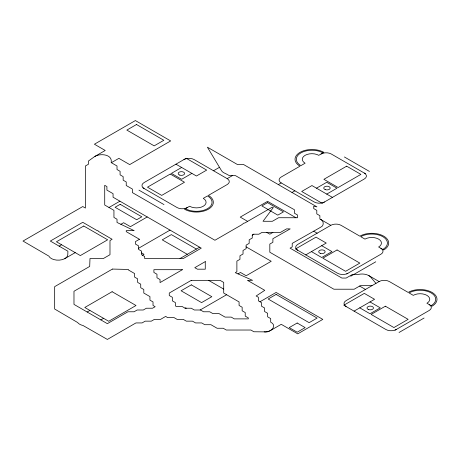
<?xml version="1.0" encoding="UTF-8"?>
<svg xmlns="http://www.w3.org/2000/svg" width="460" height="460" viewBox="0 0 460 460"><rect width="100%" height="100%" fill="white"/><g stroke="black" fill="none" stroke-linecap="round" stroke-linejoin="round"><path stroke-width="0.69" d="M94.932 156.406L105.219 150.466L94.403 144.221L135.384 120.56L170.671 140.938L129.691 164.599L118.876 158.355L111.337 162.708M375.947 283.383L370.737 277.156A9.66 5.577 0 0 0 369.144 275.805L368.466 275.419A9.66 5.577 0 0 0 358.714 274.344L352.314 274.511L346.167 278.058L341.878 278.058L290.064 248.147L292.209 246.911L292.209 243.386L320.505 227.315C324.605 225.762 323.869 220.144 319.872 219.029L319.872 215.671L316.796 213.894L316.796 210.346L313.726 208.57L313.726 206.212L316.94 206.879L243.518 164.49L237.371 164.49L207.391 147.183L221.467 170.608A9.66 5.577 0 0 0 225.544 173.535L229.367 175.645L235.52 175.645L268.858 194.896L271.107 196.811L294.406 209.714L294.406 213.193L297.476 214.969L297.476 217.747L278.559 217.724L272.4 221.277L263.022 221.277L273.309 207.535L272.297 207.138L244.737 223.048L244.001 223.048L241.477 224.934L214.929 240.258L132.382 192.602L132.382 189.054L126.235 185.501L126.235 181.953L123.159 180.182L123.159 176.629L120.089 174.857L120.089 171.31L117.012 169.533L117.012 165.985L111.182 162.616C112.815 153.933 99.452 153.025 94.265 156.837L88.475 161.011L88.475 164.208L85.399 165.985L85.399 208.064L82.765 206.546L23 241.052L48.846 256.111A9.66 5.577 0 0 0 59.38 260.124A9.66 5.577 0 0 0 67.798 254.696L67.907 251.206L50.318 241.052L82.765 222.318L97.204 230.655L98.049 230.655L98.164 231.207L112.136 239.275L109.986 240.511L109.986 254.708L103.35 258.543L89.987 258.543L89.694 266.426L54.665 286.649L54.665 309.016L77.654 322.535A9.66 5.577 0 0 0 82.984 325.49L107.352 339.44L135.941 322.931L142.088 322.931L145.165 321.155L151.311 321.155L154.387 319.384L160.534 319.384L165.692 316.399L167.526 317.607L174.047 317.607L177.117 319.384L183.264 319.384L186.34 321.155L192.487 321.155L195.563 322.931L201.71 322.931L204.78 324.702L210.927 324.702L217.074 328.256L223.221 328.256L226.297 330.027L250.884 330.027L253.885 331.763L264 331.867C269.577 333.362 278.3 325.979 270.693 322.167L270.693 318.59L267.622 316.819L267.622 313.272L264.546 311.495L264.546 307.947L261.47 306.17L261.47 302.622L258.399 300.846L258.399 297.298L256.139 295.993L264.759 290.323L247.468 280.341L252.563 280.341L235.284 272.676L236.883 271.751L236.883 261.102L239.959 259.331L239.959 255.783L243.029 254.006L243.029 250.458L246.106 248.682L246.106 245.134L249.176 243.357L249.176 239.809L252.252 238.033L252.252 235.106L253.477 234.203L258.888 234.203L261.958 232.432L280.404 232.432L286.54 228.884L290.185 228.89L272.889 238.711L272.889 242.288L269.819 244.064L269.819 252.23L333.874 289.214L354.171 289.214L360.318 285.666L371.99 285.666M64.843 258.612L75.216 252.62M108.991 207.489L119.922 201.181M181.642 167.469L171.396 173.38L181.642 179.296L191.889 173.38M59.133 246.134L61.554 244.737M120.865 224.296L123.602 222.715L130.433 226.659L147.24 216.953M213.515 170.752L219.483 167.308M183.919 159.58A7.245 4.18 0 0 1 194.16 159.58L227.177 178.641L232.363 175.645M138.529 248.302L170.033 230.109M142.479 255.219L144.032 254.322L141.599 252.919M278.329 184.586L281.209 182.925L314.22 201.986A7.245 4.18 0 0 0 324.467 201.986M291.991 192.475L294.872 190.814M87.181 312.018L89.913 310.437M179.986 258.543L199.629 247.198M316.497 188.186L326.744 182.269L336.99 188.186L326.744 194.103M100.843 319.901L103.575 318.326M252.252 235.152L253.891 234.203M246.106 246.865L271.216 261.286L246.169 275.747L240.476 272.464L238.015 273.884M272.901 232.432L269.836 234.197L266.771 232.432M185.07 308.2L185.644 307.866L186.271 308.229M382.829 249.435A15.617 9.016 0 0 0 382.829 236.681A15.617 9.016 0 0 0 360.743 236.681L364.958 239.114A9.66 5.577 0 0 1 378.62 239.114A9.66 5.577 0 0 1 378.62 247.003L383.743 249.958A16.905 9.758 0 0 0 383.743 236.158A16.905 9.758 0 0 0 359.835 236.158L341.05 225.314A7.245 4.18 0 0 0 330.809 225.314L297.792 244.375A7.245 4.18 0 0 0 297.792 250.286M200.157 310L226.619 294.722M305.762 254.886L326.255 243.058L316.009 237.141L295.516 248.975L337.634 273.292A7.245 4.18 0 0 0 347.881 273.292M259.986 301.766L276.127 292.445L322.799 319.389L297.752 333.851L281.25 324.317L271.003 330.234M346.742 273.947L380.897 254.23A7.245 4.18 0 0 0 380.897 248.314M350.727 276.247L375.774 261.792M431.141 305.676A15.617 9.016 0 0 0 431.141 292.922A15.617 9.016 0 0 0 409.055 292.922L413.264 295.354A9.66 5.577 0 0 1 426.926 295.354A9.66 5.577 0 0 1 426.926 303.243L432.049 306.199A16.905 9.758 0 0 0 432.049 292.399A16.905 9.758 0 0 0 408.141 292.399L389.361 281.555A7.245 4.18 0 0 0 379.115 281.555L346.104 300.616A7.245 4.18 0 0 0 346.104 306.527M354.068 311.127L374.561 299.299L364.314 293.382L343.827 305.216L385.946 329.532A7.245 4.18 0 0 0 396.192 329.532M395.054 330.188L429.203 310.471A7.245 4.18 0 0 0 429.203 304.554M399.038 332.488L424.08 318.032M270.589 330.452L270.273 330.613M269.537 330.93L269.847 330.797M269.06 331.096L268.692 331.217M268.22 331.349L267.835 331.453M266.978 331.625L267.34 331.551M266.432 331.706L266.024 331.763M265.5 331.809L265.081 331.844M264.172 331.867L264.558 331.855M344.391 156.969L369.432 171.425M365.447 173.725L331.298 154.008A7.245 4.18 0 0 0 321.051 154.008M332.436 197.386L311.943 185.558L301.697 191.469L322.19 203.303L364.308 178.986A7.245 4.18 0 0 0 364.308 173.069M320.562 219.397L330.809 225.314M295.975 217.741L267.559 201.336L240.241 217.108L247.635 221.381M313.674 231.196L317.147 233.203M321.701 245.686L331.947 251.603L321.701 257.519L311.454 251.603M175.95 164.18L196.437 176.013L206.684 170.096L186.196 158.263L144.072 182.585A7.245 4.18 0 0 0 144.072 188.496M368.868 275.638L379.115 281.555M359.616 286.068L365.453 289.438M370.007 301.927L380.253 307.843L370.007 313.76L359.76 307.843M142.934 187.841L177.089 207.558A7.245 4.18 0 0 0 187.335 207.558M138.954 190.141L163.996 204.602M196.397 249.061L171.356 234.606L162.248 239.861L187.295 254.322M208.547 280.341L223.709 289.098M185.397 208.673A15.617 9.016 0 0 0 207.483 208.673A15.617 9.016 0 0 0 207.483 195.925L203.268 198.358A9.66 5.577 0 0 1 203.268 206.247A9.66 5.577 0 0 1 189.612 206.247L184.489 209.202A16.905 9.758 0 0 0 208.391 209.202A16.905 9.758 0 0 0 208.391 195.402L227.177 184.558A7.245 4.18 0 0 0 227.177 178.641M322.989 152.892A15.617 9.016 0 0 0 300.903 152.892A15.617 9.016 0 0 0 300.903 165.64L305.112 163.208A9.66 5.577 0 0 1 305.112 155.325A9.66 5.577 0 0 1 318.774 155.325L323.897 152.363A16.905 9.758 0 0 0 299.989 152.363A16.905 9.758 0 0 0 299.989 166.169L281.209 177.014A7.245 4.18 0 0 0 281.209 182.925M136.522 124.505L126.845 130.094L154.169 145.866L163.84 140.283L136.522 124.505M170.257 174.041L147.487 187.185L161.719 195.402L184.489 182.252L170.257 174.041M120.192 204.309L115.069 207.27L136.695 219.753L141.818 216.798L120.192 204.309M83.754 226.004L56.43 241.776L80.339 255.582L107.657 239.804L83.754 226.004M139.455 239.275L135.453 241.586L135.453 244.064L138.529 245.835L138.529 249.389L141.599 251.16L141.599 254.708L144.676 256.484L144.676 258.543L183.264 258.543L201.267 248.147L113.062 197.219L113.062 193.671L106.915 190.124L106.915 186.576L104.719 185.305L104.719 205.022L113.942 210.346L113.942 217.442L117.012 219.219L117.012 222.456L134.194 230.655L126.235 230.655L126.235 231.639L139.455 239.275M112.441 269.065L73.979 291.272L73.979 304.399L107.352 323.662L127.943 311.776L134.09 311.776L137.16 310L143.307 310L146.383 308.229L152.53 308.229L155.164 306.705L153.019 305.469L153.019 301.921L149.943 300.144L149.943 296.596L143.796 293.049L143.796 289.495L140.725 287.724L140.725 284.171L137.649 282.4L137.649 278.852L134.579 277.075L134.579 273.527L128.432 269.98L128.432 269.462L112.441 269.065M112.113 291.709L84.79 307.481L108.698 321.281L136.016 305.509L112.113 291.709M267.559 202.653L261.866 205.936L277.805 215.136L283.498 211.853L267.559 202.653M346.667 166.169L323.897 179.314L338.129 187.53L360.893 174.386L346.667 166.169M182.39 269.692L160.045 282.595L160.045 279.553L156.969 277.777L156.969 274.229L153.899 272.458L153.899 269.692L182.39 269.692M205.269 261.613L194.781 267.668L197.415 269.186L205.269 269.186L205.269 261.613M191.268 280.341L169.263 293.049L169.263 295.527L172.339 297.298L172.339 300.846L175.409 302.622L175.409 305.906L176.272 306.452L182.045 306.452L185.121 308.229L191.268 308.229L194.344 310L200.491 310L203.561 311.776L209.708 311.776L212.784 313.553L218.931 313.553L225.078 317.101L231.225 317.101L234.301 318.878L248.302 318.878L248.302 317.889L245.226 316.118L245.226 312.564L242.155 310.793L242.155 307.24L239.079 305.469L239.079 301.921L223.709 293.049L223.709 282.428L220.035 280.341L191.268 280.341M191.331 284.861L181.09 290.777L201.578 302.611L211.824 296.694L191.331 284.861M337.065 249.958L322.839 258.175L345.604 271.32L359.835 263.103L337.065 249.958M276.127 294.417L268.157 299.017L309.137 322.678L317.107 318.078L276.127 294.417M297.183 323.006L289.219 327.606L297.183 332.206L305.152 327.606L297.183 323.006M385.376 306.199L371.145 314.416L393.915 327.56L408.141 319.343L385.376 306.199M179.802 175.122A3.22 1.857 0 0 0 184.632 173.512A3.22 1.857 0 0 0 179.802 171.902A3.22 1.857 0 0 0 179.802 175.122M320.315 253.345A3.22 1.857 0 0 0 325.145 251.735A3.22 1.857 0 0 0 320.315 250.125A3.22 1.857 0 0 0 320.315 253.345M368.627 309.586A3.22 1.857 0 0 0 373.457 307.976A3.22 1.857 0 0 0 368.627 306.366A3.22 1.857 0 0 0 368.627 309.586M325.364 189.664A3.22 1.857 0 0 0 330.188 188.054A3.22 1.857 0 0 0 325.364 186.444A3.22 1.857 0 0 0 325.364 189.664"/></g></svg>
